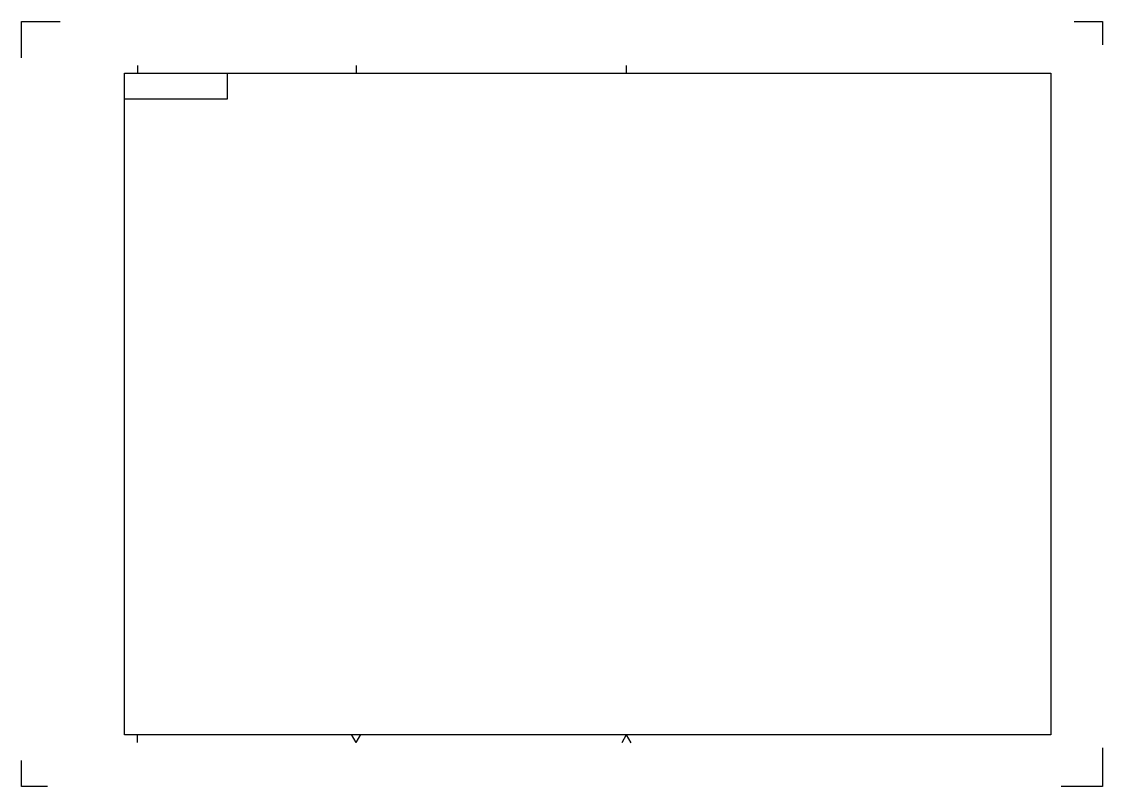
# Model space of a CAD drawing. Header units: metres. Extents: x 0 to 420, y 0 to 297.
import ezdxf

# ---------------------------------------------------------------- set-up
doc = ezdxf.new("R2010")
doc.units = ezdxf.units.M
doc.header["$MEASUREMENT"] = 0
doc.layers.get('0').update_dxf_attribs({"linetype": 'CONTINUOUS'})

msp = doc.modelspace()

# ---------------------------------------------------------------- linework, layer by layer
at = {"color": 1}
for p, q in [((0, 283), (0, 297)), ((0, 297), (15, 297)), ((409, 297), (420, 297)), ((420, 297), (420, 288)), ((45, 280), (45, 277)), ((130, 280), (130, 277)), ((235, 280), (235, 277)), ((80, 267), (80, 277)), ((40, 267), (80, 267)), ((45, 17), (45, 20)), ((130, 17), (128.19, 20.11)), ((130, 17), (131.81, 20.11)), ((235, 20), (233.19, 16.89)), ((235, 20), (236.81, 16.89)), ((420, 15), (420, 0)), ((0, 0), (0, 10)), ((10, 0), (0, 0)), ((420, 0), (404, 0))]:
    msp.add_line(p, q, dxfattribs=at)
at = {"color": 7}
for p, q in [((40, 277), (400, 277)), ((40, 20), (40, 277)), ((400, 277), (400, 20)), ((400, 20), (40, 20))]:
    msp.add_line(p, q, dxfattribs=at)

doc.saveas('drawing.dxf')
